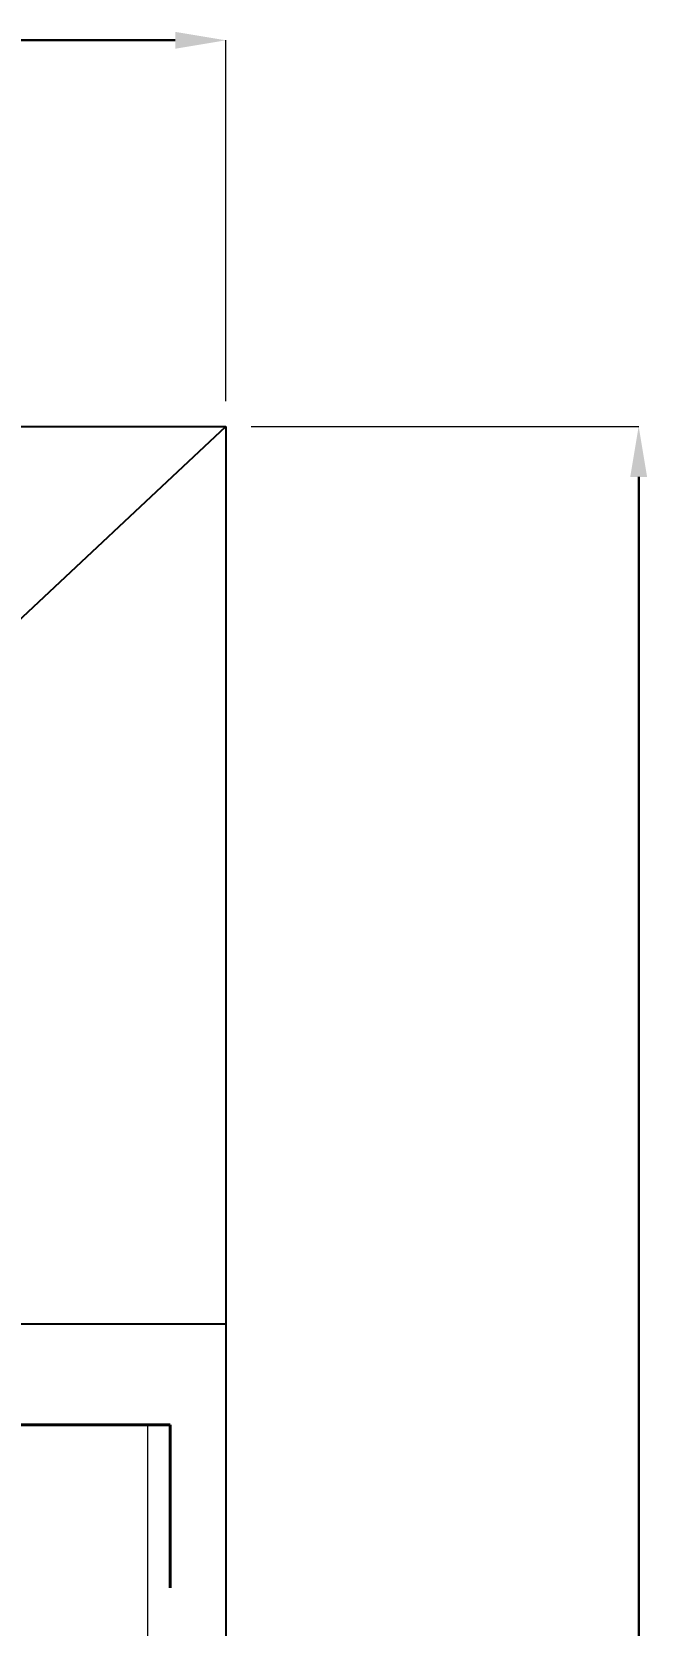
# Model space of a CAD drawing. Header units: inches. Extents: x -12073856 to 12321241, y -1226296 to 1319224.
# Drawn here: x 124916.8 to 124941.1, y 48583.2 to 48646.2 of the extents above; entities that cross this region are included whole.
import ezdxf

# ---------------------------------------------------------------- set-up
doc = ezdxf.new("R2010")
doc.units = ezdxf.units.IN
doc.header["$MEASUREMENT"] = 0
doc.header["$PDMODE"] = 35
doc.linetypes.add('ACAD_ISO04W100', pattern=[30, 24, -3, 0, -3])
for name, color, linetype, lineweight in [('cl', 4, 'ACAD_ISO04W100', 15), ('DIM', 6, 'Continuous', 9), ('REINFORCEMENT', 2, 'Continuous', 40), ('tiles', 30, 'Continuous', 5), ('WALL', 1, 'Continuous', 30)]:
    doc.layers.add(name, color=color, linetype=linetype, lineweight=lineweight)
doc.layers.add('hatch2', color=1, linetype='Continuous')
doc.styles.add('TEXT-4', font='times.ttf', dxfattribs={"height": 7})
doc.dimstyles.new('DIM-4', dxfattribs={"dimtxt": 4, "dimasz": 2, "dimexe": 0, "dimexo": 1, "dimgap": 1, "dimtad": 1, "dimdec": 0, "dimlfac": 0.5, "dimzin": 3, "dimdsep": 46, "dimlunit": 4, "dimtxsty": 'TEXT-4', "dimcen": 0.09, "dimadec": 0, "dimazin": 0, "dimtfac": 1, "dimtdec": 0, "dimtix": 1, "dimtofl": 0, "dimtmove": 2, "dimatfit": 2, "dimfxl": 1, "dimtolj": 1, "dimtzin": 0, "dimlwe": 5, "dimarcsym": 0})

# ---------------------------------------------------------------- blocks, each defined once
blk = doc.blocks.new('*D709')
at = {"layer": 'Defpoints', "color": 0, "lineweight": 30, "transparency": 16777216}
for p in [(880275.835, -14779.13), (880275.835, -14794.398), (880396.307, -14794.398)]:
    blk.add_point(p, dxfattribs=at)
at = {"layer": 'DIM', "color": 0, "lineweight": 5, "transparency": 16777216}
for p, q in [((880275.835, -14793.398), (880275.835, -14779.13)), ((880396.307, -14793.398), (880396.307, -14779.13))]:
    blk.add_line(p, q, dxfattribs=at)
at = {"layer": 'DIM', "color": 0, "lineweight": -2, "transparency": 16777216}
blk.add_line((880394.307, -14779.13), (880277.835, -14779.13), dxfattribs=at)
at = {"layer": 'DIM', "color": 0, "lineweight": 30, "transparency": 16777216}
for points in [[(880277.835, -14778.797), (880277.835, -14779.464), (880275.835, -14779.13)], [(880394.307, -14778.797), (880394.307, -14779.464), (880396.307, -14779.13)]]:
    blk.add_solid(points, dxfattribs=at)
at = {"layer": 'DIM', "color": 0, "transparency": 16777216, "insert": (880336.071, -14774.63), "char_height": 7, "attachment_point": 5, "style": 'TEXT-4'}
blk.add_mtext('\\A1;L', dxfattribs=at)
blk = doc.blocks.new('*D710')
at = {"layer": 'Defpoints', "color": 0, "lineweight": 30, "transparency": 16777216}
for p in [(880396.307, -14794.398), (880396.307, -14914.818), (880412.621, -14914.818)]:
    blk.add_point(p, dxfattribs=at)
at = {"layer": 'DIM', "color": 0, "lineweight": 5, "transparency": 16777216}
for p, q in [((880397.307, -14794.398), (880412.621, -14794.398)), ((880397.307, -14914.818), (880412.621, -14914.818))]:
    blk.add_line(p, q, dxfattribs=at)
at = {"layer": 'DIM', "color": 0, "lineweight": -2, "transparency": 16777216}
blk.add_line((880412.621, -14796.398), (880412.621, -14912.818), dxfattribs=at)
at = {"layer": 'DIM', "color": 0, "lineweight": 30, "transparency": 16777216}
for points in [[(880412.288, -14796.398), (880412.955, -14796.398), (880412.621, -14794.398)], [(880412.288, -14912.818), (880412.955, -14912.818), (880412.621, -14914.818)]]:
    blk.add_solid(points, dxfattribs=at)
at = {"layer": 'DIM', "color": 0, "transparency": 16777216, "insert": (880408.121, -14854.608), "char_height": 7, "attachment_point": 5, "rotation": 90, "style": 'TEXT-4'}
blk.add_mtext('\\A1;B', dxfattribs=at)
blk = doc.blocks.new('MMMMM')
at = {"layer": 'hatch2'}
for p, q in [((880275.835, -14794.398), (880396.307, -14794.398)), ((880351.411, -14836.518), (880396.307, -14794.398)), ((880396.307, -14794.398), (880396.307, -14914.818))]:
    blk.add_line(p, q, dxfattribs=at)
at = {"layer": 'REINFORCEMENT', "color": 7}
for p in [(880238.145, -14833.89), (880394.102, -14840.339)]:
    blk.add_line(p, (880394.102, -14833.89), dxfattribs=at)
at = {"layer": 'tiles'}
blk.add_line((880393.209, -14833.89), (880393.209, -14873.89), dxfattribs=at)
at = {"layer": 'WALL', "color": 6, "lineweight": -3}
blk.add_line((880238.145, -14829.89), (880396.307, -14829.89), dxfattribs=at)
at = {"layer": 'DIM'}
dim = blk.add_linear_dim(base=(880275.835, -14779.13), p1=(880396.307, -14794.398), p2=(880275.835, -14794.398), text='L', dimstyle='DIM-4', dxfattribs=at)
dim.commit()
dim.dimension.update_dxf_attribs({"geometry": '*D709', "text_midpoint": (880336.071, -14774.63)})
dim = blk.add_linear_dim(base=(880412.621, -14914.818), p1=(880396.307, -14794.398), p2=(880396.307, -14914.818), angle=90, text='B', dimstyle='DIM-4', dxfattribs=at)
dim.commit()
dim.dimension.update_dxf_attribs({"geometry": '*D710', "text_midpoint": (880408.121, -14854.608)})

msp = doc.modelspace()

# ---------------------------------------------------------------- block references
at = {"layer": 'cl', "color": 18, "linetype": 'Continuous', "lineweight": 30, "true_color": 0x000000}
msp.add_blockref('MMMMM', (-755471.887, 63425.004), dxfattribs=at)

doc.saveas('drawing.dxf')
